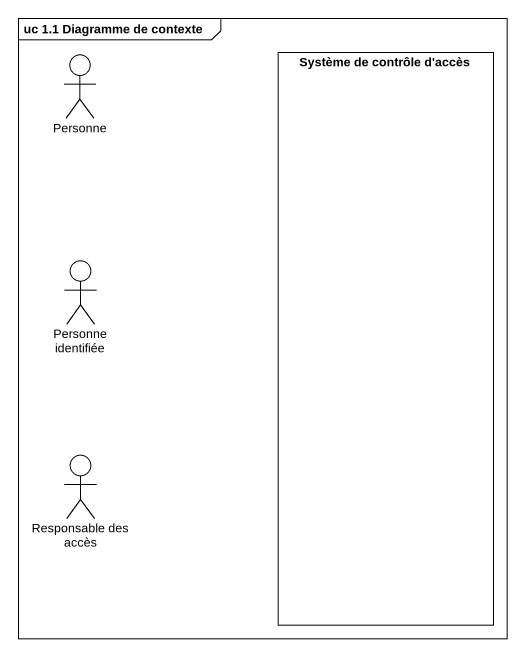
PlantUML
@startuml
mainframe uc 1.1 Diagramme de contexte
actor Personne
rectangle "Système de contrôle d'accès" as Système_de_contrôle_d_accès
actor "Personne identifiée" as Personne_identifiée
actor "Responsable des accès" as Responsable_des_accès
@enduml
